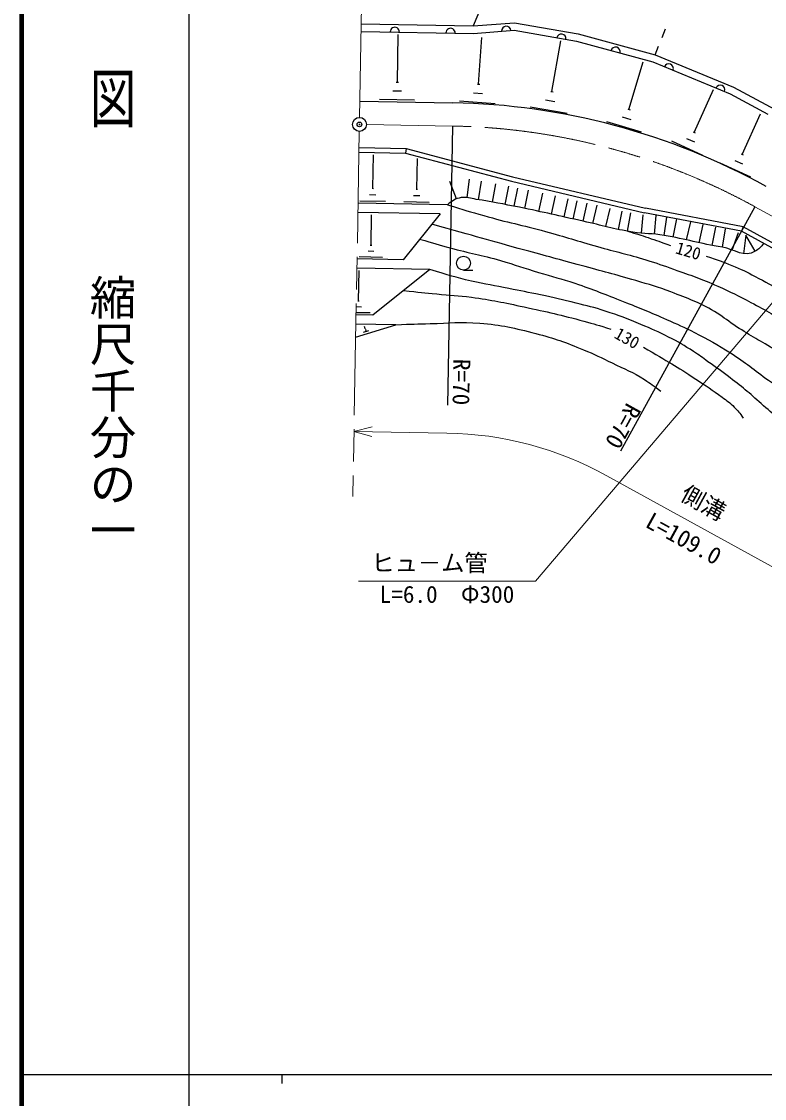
# Model space of a CAD drawing. Units: millimetres, scale not verified. Extents: x 40000 to 680000, y 20000 to 380000.
# Drawn here: x 40000 to 119882, y 202409 to 318157 of the extents above; entities that cross this region are included whole.
import ezdxf
from ezdxf.enums import TextEntityAlignment as Align

# ---------------------------------------------------------------- set-up
doc = ezdxf.new("R2010")
doc.units = ezdxf.units.MM
doc.header["$LTSCALE"] = 1000
doc.header["$PDMODE"] = 32
doc.header["$PDSIZE"] = 500
doc.linetypes.add('CHAIN', pattern=[18.5, 12, -1.5, 3.5, -1.5])
for name, color, linetype, lineweight in [('S-BGD', 7, 'Continuous', 25), ('S-BMK', 2, 'CHAIN', 13), ('S-BMK-SRVR', 3, 'Continuous', 25), ('S-STR-HTXT', 7, 'Continuous', 13), ('S-TTL', 2, 'Continuous', 140), ('S-TTL-BAND', 7, 'Continuous', 25)]:
    doc.layers.add(name, color=color, linetype=linetype, lineweight=lineweight)
doc.layers.add('S-OTRS', color=6, linetype='Continuous')
doc.styles.add('@ＭＳ ゴシック', font='')
doc.styles.add('ＭＳ ゴシック', font='')
doc.styles.get('@ＭＳ ゴシック').set_extended_font_data('@MS Gothic')
doc.styles.get('ＭＳ ゴシック').set_extended_font_data('MS Gothic')

msp = doc.modelspace()

# ---------------------------------------------------------------- linework, layer by layer
at = {"layer": 'S-BGD'}
for p, q in [((98043, 340473), (88565, 317686)), ((76526, 317900), (88565, 317686)), ((88565, 317686), (93001, 318024)), ((88588, 316885), (92962, 317219)), ((92962, 317219), (99669, 316039)), ((93001, 318024), (99843, 316820)), ((108871, 316436), (109246, 317363)), ((76512, 317100), (88588, 316885)), ((80415, 311655), (80506, 316779)), ((89142, 311423), (89483, 316453)), ((97022, 310629), (97981, 316082)), ((99669, 316039), (107863, 313823)), ((99843, 316820), (108121, 314582)), ((108121, 314582), (108496, 315509)), ((105316, 308708), (106838, 313841)), ((107863, 313823), (116192, 310397)), ((108121, 314582), (116535, 311121)), ((80298, 311657), (80532, 311653)), ((89021, 311431), (89262, 311415)), ((79930, 310726), (80867, 310709)), ((88594, 310492), (89558, 310426)), ((96899, 310651), (97146, 310607)), ((112308, 306239), (114401, 310863)), ((116192, 310397), (120240, 308216)), ((116535, 311121), (134876, 301242)), ((76378, 309602), (86376, 309423)), ((78507, 309814), (82256, 309747)), ((87083, 309626), (90938, 309364)), ((96353, 309725), (97344, 309551)), ((94692, 308995), (98656, 308299)), ((104577, 307918), (105504, 307643)), ((105200, 308743), (105432, 308674)), ((117481, 303877), (119448, 308223)), ((86332, 306924), (85798, 276929)), ((102910, 307403), (106621, 306302)), ((111511, 305592), (112348, 305213)), ((112204, 306287), (112413, 306192)), ((76289, 304602), (81349, 304512)), ((81349, 304512), (81279, 304013)), ((81349, 304512), (92788, 301473)), ((109877, 305323), (113225, 303808)), ((76280, 304102), (81279, 304013)), ((77776, 300231), (77840, 303825)), ((81279, 304013), (92666, 300988)), ((82505, 300147), (82563, 303421)), ((117378, 303924), (117585, 303830)), ((115076, 302970), (118388, 301471)), ((116693, 303236), (117521, 302861)), ((86782, 299102), (86069, 300971)), ((87929, 299240), (88170, 301225)), ((89141, 299007), (89442, 300985)), ((92666, 300988), (106983, 297604)), ((92788, 301473), (107087, 298093)), ((77691, 300232), (77862, 300229)), ((82420, 300148), (82590, 300145)), ((90636, 298759), (90993, 300727)), ((91995, 298497), (92389, 300458)), ((92979, 298298), (93373, 300259)), ((94120, 298069), (94518, 300029)), ((85793, 298473), (76183, 298644)), ((76387, 298891), (79117, 298842)), ((77423, 299555), (78105, 299542)), ((81116, 298806), (83845, 298758)), ((82152, 299470), (82834, 299458)), ((95620, 297755), (96041, 299710)), ((96981, 297456), (97418, 299407)), ((98342, 297149), (98783, 299099)), ((99318, 296929), (99754, 298881)), ((100398, 296690), (100830, 298643)), ((84999, 297487), (76165, 297644)), ((84999, 297487), (81029, 292557)), ((101420, 296458), (101878, 298405)), ((102814, 296122), (103280, 298067)), ((104171, 295813), (104584, 297770)), ((118862, 298247), (104386, 271970)), ((105170, 295616), (105527, 297584)), ((117414, 295619), (106983, 297604)), ((117586, 296096), (107087, 298093)), ((77579, 294119), (77637, 297368)), ((106664, 295401), (106849, 297392)), ((108049, 295302), (108225, 297294)), ((109084, 295173), (109398, 297148)), ((110077, 294993), (110458, 296956)), ((111509, 294690), (111948, 296641)), ((112850, 294384), (113287, 296336)), ((114274, 294085), (114650, 296050)), ((115354, 293895), (115699, 295865)), ((116415, 293593), (117092, 295475)), ((117586, 296096), (117414, 295619)), ((123804, 292099), (117414, 295619)), ((124045, 292537), (117586, 296096)), ((117653, 293203), (117929, 295183)), ((118873, 293460), (117879, 295195)), ((77501, 294120), (77657, 294117)), ((76307, 292891), (78807, 292847)), ((77256, 293499), (77880, 293488)), ((81029, 292557), (76076, 292645)), ((83896, 291506), (76058, 291645)), ((76243, 288141), (76301, 291391)), ((83896, 291506), (77790, 286614)), ((87518, 291434), (88518, 291434)), ((75985, 287521), (76544, 287511)), ((76165, 288143), (76321, 288140)), ((77790, 286614), (75969, 286646)), ((75974, 286896), (77471, 286869)), ((75926, 284250), (80259, 285569)), ((80259, 285569), (75951, 285646)), ((76773, 284769), (77326, 284937)), ((76965, 285130), (76885, 285392)), ((76938, 284970), (77076, 285013)), ((76948, 285125), (76982, 285135))]:
    msp.add_line(p, q, dxfattribs=at)
msp.add_circle((87518, 292184), 750, dxfattribs=at)
for centre, radius, start, end in [((80135, 317036), 500, 358.97959, 178.97959), ((86134, 316929), 500, 358.97959, 178.97959), ((92123, 317155), 500, 4.36096, 184.36096), ((98043, 316325), 500, 350.02229, 170.02229), ((103867, 314904), 500, 344.86863, 164.86863), ((109583, 313115), 500, 337.63886, 157.63886), ((115132, 310833), 500, 337.63886, 157.63886), ((85085, 236935), 72500, 61.14996, 88.9796)]:
    msp.add_arc(centre, radius, start, end, dxfattribs=at)
for points, knots in [([(119782, 294315), (119525, 293909), (119283, 293724), (118873, 293460), (117708, 292710), (116721, 293675), (115354, 293895), (112886, 294292), (111549, 294759), (109084, 295173), (107783, 295391), (107026, 295304), (105725, 295520), (103623, 295869), (102479, 296235), (100398, 296690), (97715, 297278), (96222, 297653), (93529, 298188), (91716, 298548), (90704, 298779), (88876, 299047), (88251, 299138), (87891, 299341), (87269, 299232), (86630, 299121), (86337, 298891), (85793, 298473)], [0, 0, 0, 0, 1, 1, 1, 2, 2, 2, 3, 3, 3, 4, 4, 4, 5, 5, 5, 6, 6, 6, 7, 7, 7, 8, 8, 8, 9, 9, 9, 9]), ([(85793, 298473), (87670, 297883), (88173, 297737), (89708, 297298), (92283, 296560), (93766, 296300), (96349, 295589), (98531, 294988), (99736, 294590), (101915, 293977), (103953, 293404), (105117, 293162), (107140, 292537), (108313, 292175), (108965, 291955), (110118, 291536), (111979, 290859), (113047, 290538), (114855, 289729), (116272, 289095), (117047, 288698), (118419, 287972), (120128, 287066), (121045, 286486), (122741, 285555), (124252, 284725), (125139, 284332), (126622, 283455), (127419, 282984), (127916, 282782), (128624, 282185), (129820, 281177), (130564, 280638), (131456, 279353), (132179, 278313), (132543, 277673), (132946, 276472), (133365, 275224), (133589, 274492), (133654, 273176), (133702, 272192), (133543, 271624), (133239, 270686), (133064, 270149), (132988, 269939), (132702, 269343)], [0, 0, 0, 0, 1, 1, 1, 2, 2, 2, 3, 3, 3, 4, 4, 4, 5, 5, 5, 6, 6, 6, 7, 7, 7, 8, 8, 8, 9, 9, 9, 10, 10, 10, 11, 11, 11, 12, 12, 12, 13, 13, 13, 14, 14, 14, 15, 15, 15, 15]), ([(130626, 270711), (130599, 271884), (130583, 272289), (130382, 273274), (130169, 274317), (129967, 274892), (129528, 275862), (129202, 276580), (128929, 276942), (128454, 277571), (127787, 278454), (127337, 278898), (126500, 279622), (125788, 280239), (125257, 280407), (124450, 280891), (123050, 281731), (122241, 282159), (120836, 282991), (119169, 283979), (118207, 284489), (116588, 285555), (115764, 286097), (115361, 286490), (114513, 286995), (112789, 288022), (111686, 288345), (109825, 289095), (108385, 289675), (107529, 289869), (106041, 290315), (103768, 290998), (102471, 291300), (100182, 291927), (97808, 292577), (96476, 292933), (94103, 293587), (90196, 294663), (88970, 295015), (84113, 296387)], [0, 0, 0, 0, 1, 1, 1, 2, 2, 2, 3, 3, 3, 4, 4, 4, 5, 5, 5, 6, 6, 6, 7, 7, 7, 8, 8, 8, 9, 9, 9, 10, 10, 10, 11, 11, 11, 12, 12, 12, 13, 13, 13, 13]), ([(105170, 295616), (106242, 295298), (106526, 295212), (107387, 294928), (108333, 294616), (108638, 294502), (109791, 294078)], [0, 0, 0, 0, 1, 1, 1, 2, 2, 2, 2]), ([(82806, 294764), (84394, 294301), (84809, 294187), (86099, 293835), (88204, 293261), (89416, 293063), (91515, 292464), (93119, 292006), (93997, 291682), (95592, 291194), (97115, 290728), (97990, 290534), (99498, 290022), (101553, 289325), (102680, 288866), (104698, 288069), (106523, 287348), (107543, 286935), (109337, 286140), (110531, 285612), (111205, 285325), (112364, 284724), (113900, 283929), (114762, 283479), (116222, 282552), (117889, 281493), (118713, 280739), (120324, 279597), (121776, 278568), (122762, 278204), (124059, 276985), (124767, 276320), (125060, 275841), (125597, 275032), (126161, 274182), (126324, 273829), (126842, 272737)], [0, 0, 0, 0, 1, 1, 1, 2, 2, 2, 3, 3, 3, 4, 4, 4, 5, 5, 5, 6, 6, 6, 7, 7, 7, 8, 8, 8, 9, 9, 9, 10, 10, 10, 11, 11, 11, 12, 12, 12, 12]), ([(113626, 292941), (114946, 292509), (115329, 292387), (116386, 291943), (117379, 291527), (117925, 291266), (118876, 290764), (120040, 290150), (120701, 289814), (121789, 289074), (122829, 288368), (123326, 287855), (124337, 287108), (125414, 286314), (126032, 285889), (127133, 285128), (128428, 284233), (129191, 283786), (130482, 282885), (131311, 282307), (131857, 282078), (132579, 281371), (133354, 280613), (133800, 280163), (134327, 279216), (134845, 278285), (135073, 277723), (135404, 276711), (136433, 273568), (135650, 271804), (134936, 268256)], [0, 0, 0, 0, 1, 1, 1, 2, 2, 2, 3, 3, 3, 4, 4, 4, 5, 5, 5, 6, 6, 6, 7, 7, 7, 8, 8, 8, 9, 9, 9, 10, 10, 10, 10]), ([(122374, 273469), (122062, 274263), (121923, 274561), (121495, 275178), (120962, 275949), (120479, 276231), (119786, 276863), (118437, 278095), (117638, 278740), (116198, 279866), (115288, 280577), (114744, 280929), (113805, 281599), (113198, 282033), (112869, 282294), (112242, 282698), (111234, 283349), (110653, 283695), (109581, 284236), (108439, 284813), (107784, 285110), (106603, 285603), (105119, 286223), (104273, 286541), (102745, 287044), (101543, 287440), (100847, 287587), (99620, 287898), (98131, 288276), (97288, 288452), (95787, 288777), (94466, 289064), (93719, 289195), (92394, 289461), (90820, 289777), (89928, 289900), (88365, 290266), (86601, 290680), (86011, 290866), (83896, 291506)], [0, 0, 0, 0, 1, 1, 1, 2, 2, 2, 3, 3, 3, 4, 4, 4, 5, 5, 5, 6, 6, 6, 7, 7, 7, 8, 8, 8, 9, 9, 9, 10, 10, 10, 11, 11, 11, 12, 12, 12, 13, 13, 13, 13]), ([(81067, 289239), (82810, 289057), (83252, 289011), (84654, 288875), (86103, 288734), (86923, 288729), (88365, 288533), (90595, 288230), (91829, 287953), (94029, 287483), (96561, 286943), (97980, 286635), (100475, 285945), (101612, 285631), (101989, 285530), (103375, 285105)], [0, 0, 0, 0, 1, 1, 1, 2, 2, 2, 3, 3, 3, 4, 4, 4, 5, 5, 5, 5]), ([(80259, 285569), (82039, 285644), (82502, 285659), (83940, 285695), (86020, 285747), (87192, 285910), (89265, 285743), (91651, 285551), (92972, 285219), (95292, 284630), (97343, 284108), (98459, 283675), (100423, 282887), (101652, 282394), (102311, 282047), (103497, 281459), (104868, 280779), (105697, 280500), (106982, 279668), (107683, 279215), (107939, 279046), (108725, 278434)], [0, 0, 0, 0, 1, 1, 1, 2, 2, 2, 3, 3, 3, 4, 4, 4, 5, 5, 5, 6, 6, 6, 7, 7, 7, 7]), ([(106866, 283151), (109599, 281556), (110361, 281147), (112511, 279720), (113619, 278983), (114247, 278579), (115319, 277791), (115854, 277397), (116173, 277191), (116637, 276717), (117049, 276295), (117189, 276109), (117589, 275545)], [0, 0, 0, 0, 1, 1, 1, 2, 2, 2, 3, 3, 3, 4, 4, 4, 4])]:
    msp.add_open_spline(points, degree=3, knots=knots, dxfattribs=at)
at = {"layer": 'S-BMK'}
for p, q in [((76347, 307852), (77046, 347096)), ((77083, 307089), (86332, 306924)), ((76320, 306352), (75621, 267108)), ((118862, 298247), (167254, 271588))]:
    msp.add_line(p, q, dxfattribs=at)
msp.add_arc((85085, 236935), 70000, 61.14997, 88.97959, dxfattribs=at)
at = {"layer": 'S-BMK-SRVR'}
msp.add_circle((76333, 307102), 750, dxfattribs=at)
msp.add_point((76333, 307102), dxfattribs=at)
at = {"layer": 'S-OTRS'}
msp.add_point((76333, 307102), dxfattribs=at)
at = {"layer": 'S-STR-HTXT'}
for p, q in [((124604, 292515), (95246, 258010)), ((77687, 274590), (75746, 274107)), ((75746, 274107), (85744, 273929)), ((75746, 274107), (77668, 273555)), ((163273, 236105), (102938, 269343)), ((76246, 258010), (95246, 258010))]:
    msp.add_line(p, q, dxfattribs=at)
msp.add_arc((85085, 236935), 37000, 61.14997, 88.97959, dxfattribs=at)
at = {"layer": 'S-TTL'}
msp.add_line((40000, 380000), (40000, 20000), dxfattribs=at)
at = {"layer": 'S-TTL-BAND'}
for p, q in [((58000, 370000), (58000, 20000)), ((40000, 205000), (579000, 205000)), ((68000, 205000), (68000, 204000))]:
    msp.add_line(p, q, dxfattribs=at)

# ---------------------------------------------------------------- texts
at = {"layer": 'S-BGD', "style": 'ＭＳ ゴシック'}
for s, rotation, p in [('120', 343.476, (111708, 293509)), ('130', 330.767, (105120, 284128))]:
    msp.add_text(s, height=1320, rotation=rotation, dxfattribs=at).set_placement(p, align=Align.MIDDLE_CENTER)
for rotation, p in [(268.98, (85887, 281928)), (241.15, (104609, 277556))]:
    msp.add_text('R=70', height=1833, rotation=rotation, dxfattribs=at).set_placement(p, align=Align.BOTTOM_LEFT)
at = {"layer": 'S-STR-HTXT', "style": 'ＭＳ ゴシック'}
msp.add_text('側溝', height=1833, rotation=331.15, dxfattribs=at).set_placement((112618, 265152), align=Align.BOTTOM_CENTER)
at = {"layer": 'S-STR-HTXT', "style": '@ＭＳ ゴシック'}
msp.add_text('L=109.0', height=1833, rotation=331.15, dxfattribs=at).set_placement((111653, 263400), align=Align.TOP_CENTER)
at = {"layer": 'S-STR-HTXT', "style": 'ＭＳ ゴシック'}
msp.add_text('ヒュ－ム管', height=1833, dxfattribs=at).set_placement((77621, 258510), align=Align.BOTTOM_LEFT)
msp.add_text('L=6.0\u3000Φ300', height=1833, dxfattribs=at).set_placement((85746, 257510), align=Align.TOP_CENTER)
at = {"layer": 'S-TTL-BAND', "style": '@ＭＳ ゴシック', "width": 1.4}
msp.add_text('平  面  図', height=3666, rotation=270, dxfattribs=at).set_placement((49777, 306475), align=Align.MIDDLE_RIGHT)
at = {"layer": 'S-TTL-BAND', "style": '@ＭＳ ゴシック'}
msp.add_text('縮尺千分の一', height=3666, rotation=270, dxfattribs=at).set_placement((49777, 261030), align=Align.MIDDLE_RIGHT)

doc.saveas('drawing.dxf')
